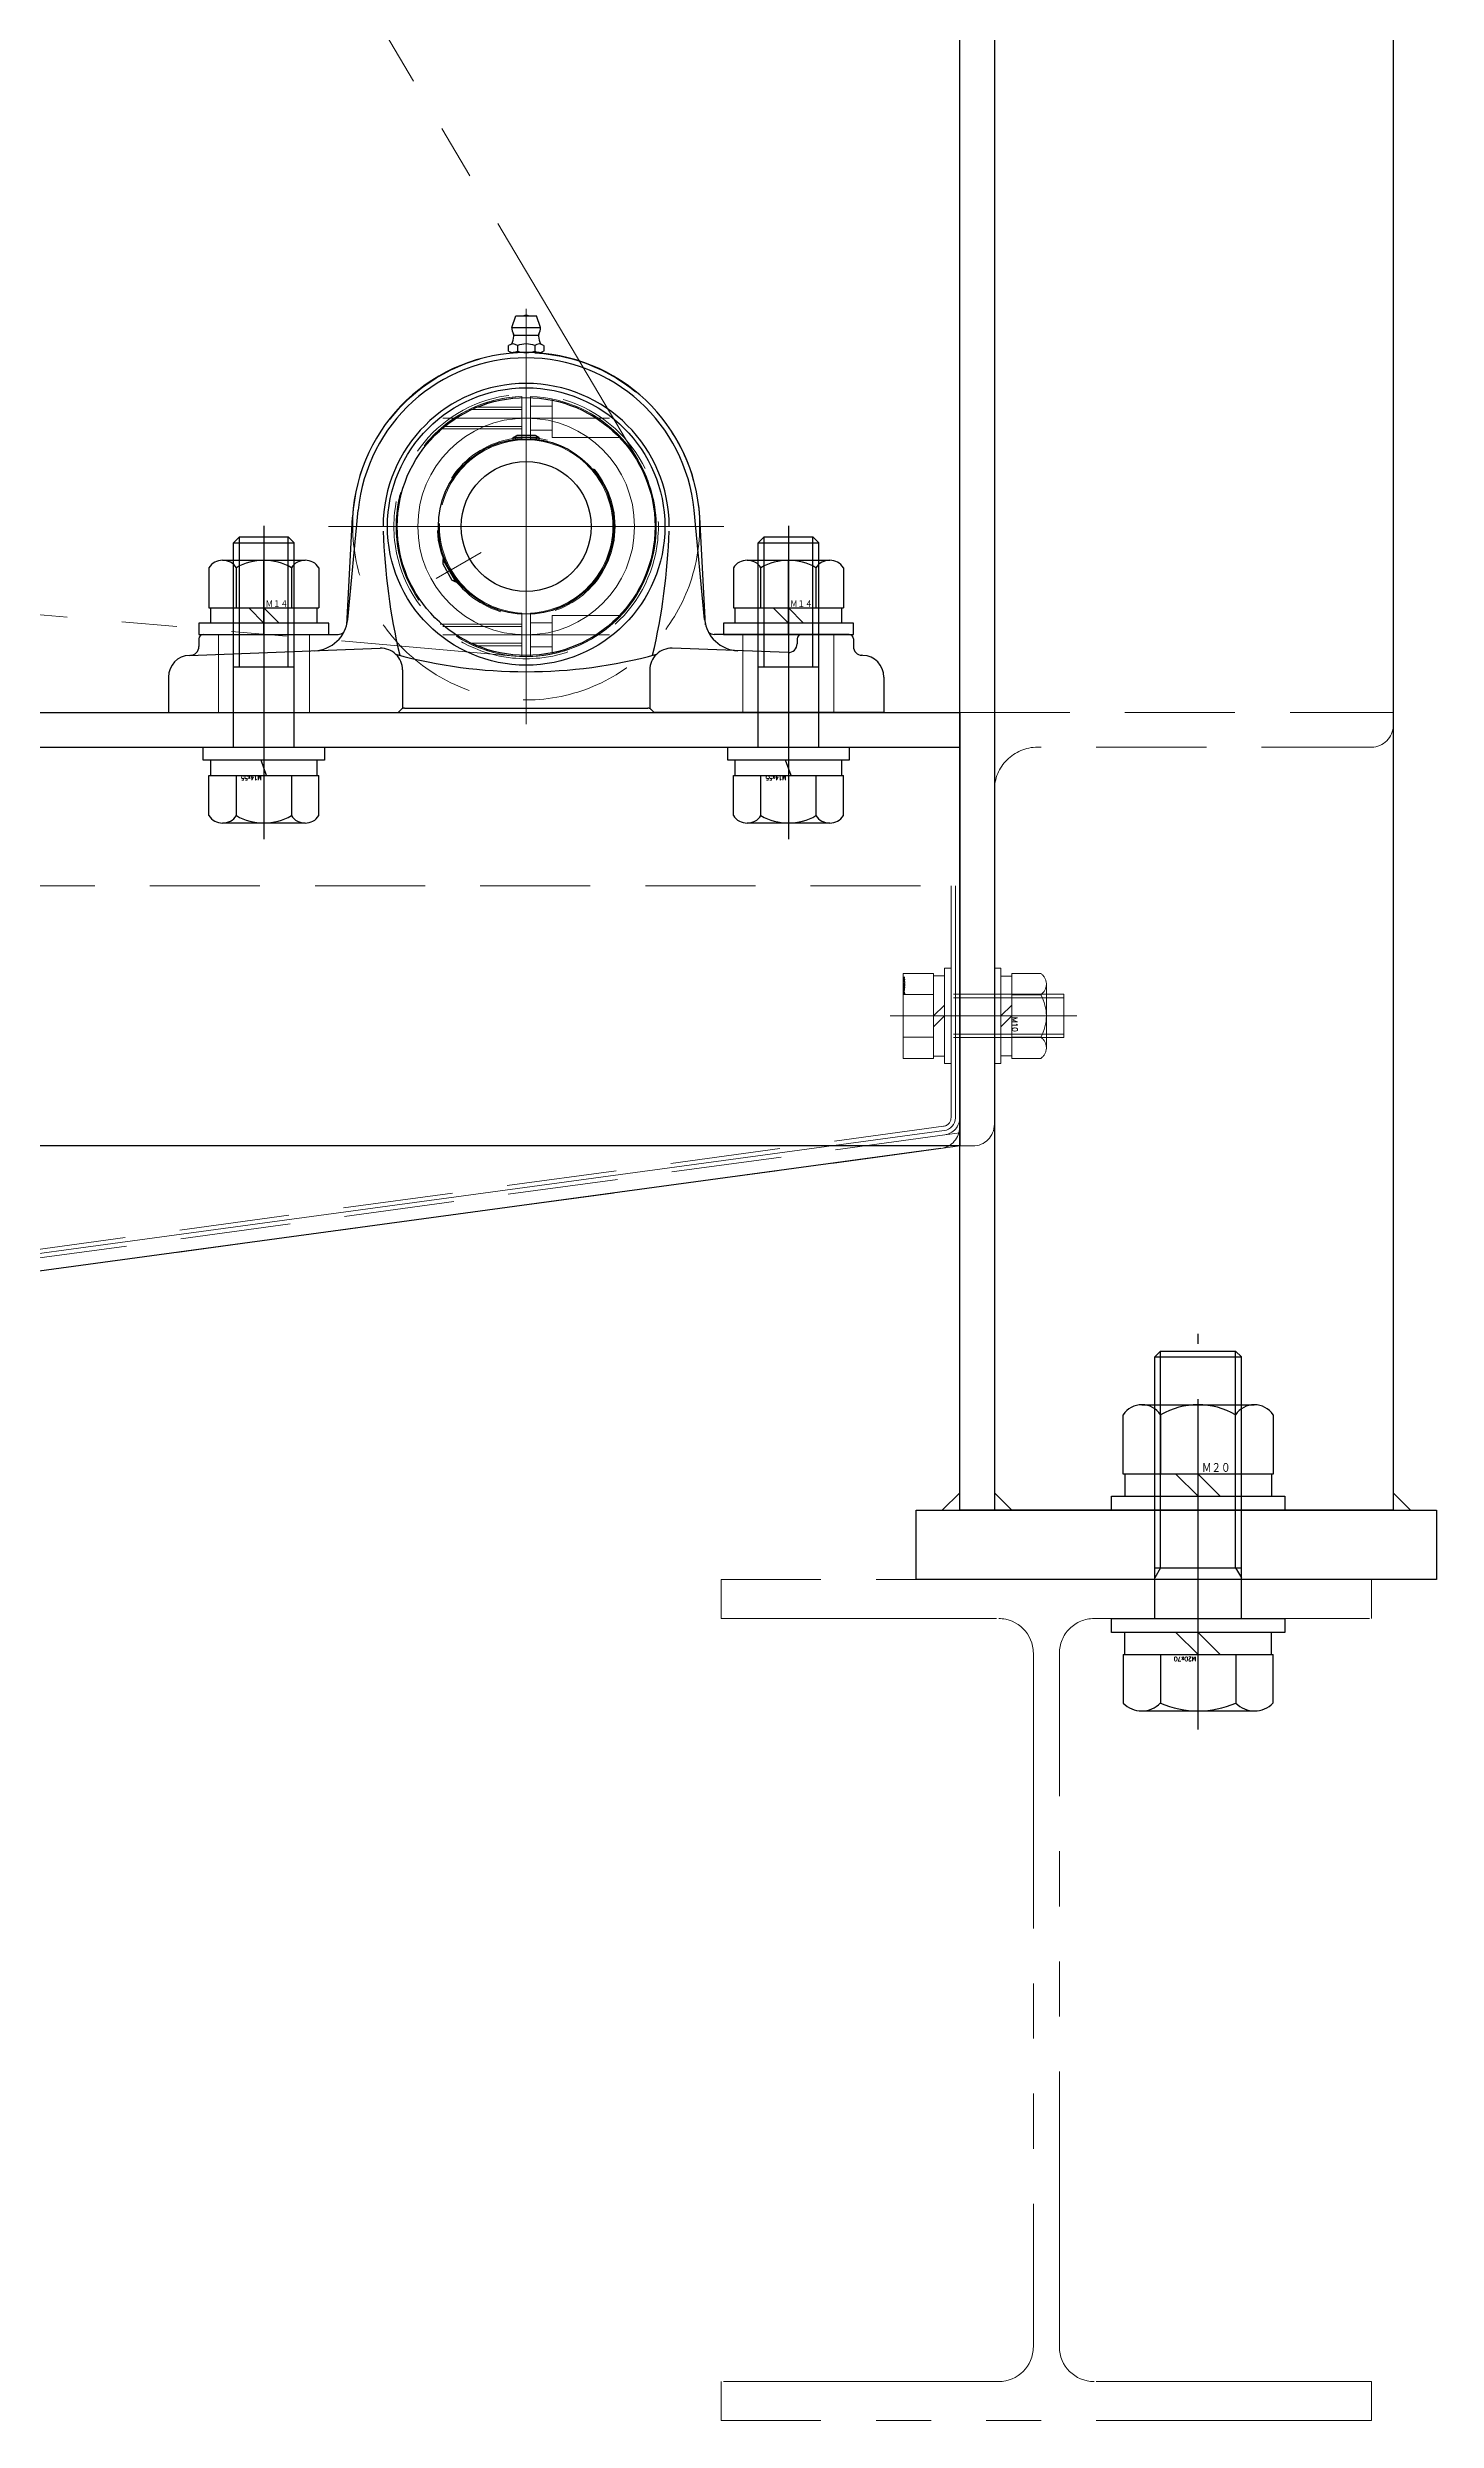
# Model space of a CAD drawing. Header units: millimetres. Extents: x -8731 to 85711, y -14522 to 31379.
# Drawn here: x 26818 to 27138, y 17150 to 17697 of the extents above; entities that cross this region are included whole.
import ezdxf

# ---------------------------------------------------------------- set-up
doc = ezdxf.new("R2010")
doc.units = ezdxf.units.MM
doc.header["$LTSCALE"] = 4
for name, pattern in [('CENTER2', [28.575, 19.05, -3.175, 3.175, -3.175]), ('HIDDEN', [9.525, 6.35, -3.175]), ('PHANTOM2', [31.75, 15.875, -3.175, 3.175, -3.175, 3.175, -3.175])]:
    doc.linetypes.add(name, pattern=pattern)
for name, color, linetype, lineweight in [('01_NORMAL', 7, 'Continuous', 25), ('04_HIDDEN', 2, 'HIDDEN', 13), ('05_CENTER', 4, 'CENTER2', 13), ('06_PHANTOM', 2, 'PHANTOM2', 13), ('08_DIM', 3, 'Continuous', 13)]:
    doc.layers.add(name, color=color, linetype=linetype, lineweight=lineweight)
doc.layers.add('10_DRAFT', color=8, linetype='Continuous', lineweight=0, plot=False)
doc.styles.add('KANJI0', font='txt.shx', dxfattribs={"width": 0.9, "height": 30, "bigfont": 'bigfont'})
doc.styles.add('KSS_TXT', font='txt.shx', dxfattribs={"bigfont": 'extfont2.shx'})
doc.styles.add('KSS_TXT_L', font='txt.shx', dxfattribs={"height": 9, "bigfont": 'extfont2.shx'})
doc.styles.get("Standard").update_dxf_attribs({"font": 'txt.shx', "bigfont": 'extfont2.shx'})

# ---------------------------------------------------------------- blocks, each defined once
blk = doc.blocks.new('A$C2A205131_1_1_1')
at = {"color": 0}
for p, q in [((0, 18), (0, -37.63)), ((1025, 18), (0, 18)), ((4.33, -42.59), (1024.33, -181.23))]:
    blk.add_line(p, q, dxfattribs=at)
blk.add_arc((5, -37.63), 5, 180, 262.2597, dxfattribs=at)
at = {"layer": '04_HIDDEN'}
for p, q in [((2, 18), (2, -35.48)), ((3.73, -37.46), (1026.54, -176.48)), ((3.46, -39.44), (1026.27, -178.47))]:
    blk.add_line(p, q, dxfattribs=at)
for radius in [4, 2]:
    blk.add_arc((4, -35.48), radius, 180, 262.2597, dxfattribs=at)
at = {"layer": '05_CENTER'}
blk.add_line((-4.66, -12), (6.66, -12), dxfattribs=at)
at = {"layer": '10_DRAFT'}
for p, q in [((0, -38.97), (0, -35.48)), ((0, -37.63), (0, -42)), ((3.46, -39.44), (0, -38.97)), ((0, -42), (4.33, -42.59))]:
    blk.add_line(p, q, dxfattribs=at)
blk.add_lwpolyline([(1029, -272), (1029, -180.45, 0.375177), (1026.4, -177.47), (3.6, -38.45, -0.375177), (1, -35.48), (1, 18)], format="xyb", dxfattribs=at)
blk = doc.blocks.new('A$C7E374867_2_1')
at = {"color": 0}
for p, q in [((-9.81, 11), (9.81, 11)), ((-9.81, 4), (-9.81, 11)), ((-4.91, 4), (-4.91, 11)), ((4.91, 4), (4.91, 11)), ((9.81, 4), (9.81, 11)), ((-11, 1.5), (11, 1.5)), ((-11, 1.5), (-11, 0)), ((-11, 0), (11, 0)), ((9.81, 4), (-9.81, 4)), ((-9.25, 4), (-9.25, 1.5)), ((0, 1.5), (-2.5, 4)), ((0, 4), (2.5, 1.5)), ((9.25, 1.5), (9.25, 4)), ((11, 0), (11, 1.5))]:
    blk.add_line(p, q, dxfattribs=at)
at = {"color": 0, "linetype": 'CENTER2'}
blk.add_line((0, -29), (0, 14), dxfattribs=at)
at = {"color": 0, "linetype": 'HIDDEN'}
for p, q in [((-5, -26), (-5, 0)), ((-4.19, -26), (-4.19, 0)), ((4.19, -26), (4.19, 0)), ((5, -26), (5, 0)), ((-5, -26), (5, -26))]:
    blk.add_line(p, q, dxfattribs=at)
at = {"layer": '10_DRAFT', "style": 'KSS_TXT_L'}
blk.add_text('BT-M10x30L,SW,PW', height=0.3, dxfattribs=at).set_placement((5.05, 10.66))
blk = doc.blocks.new('M10Nza_1_1_1')
at = {"color": 0}
for p, q in [((-7.35, 12), (7.35, 12)), ((-9.8, 4), (-9.8, 10.69)), ((-4.9, 4), (-4.9, 10.69)), ((4.9, 10.69), (4.9, 4)), ((9.8, 10.69), (9.8, 4)), ((-9.8, 4), (9.8, 4)), ((-9.2, 1.5), (-9.2, 4)), ((0, 1.5), (-2.5, 4)), ((0, 4), (2.5, 1.5)), ((9.2, 4), (9.2, 1.5))]:
    blk.add_line(p, q, dxfattribs=at)
at = {"color": 0, "linetype": 'CENTER2'}
blk.add_line((0, 12), (0, 0), dxfattribs=at)
at = {"color": 0}
blk.add_lwpolyline([(-11, 1.5), (11, 1.5), (11, 0), (-11, 0)], close=True, dxfattribs=at)
for centre, radius, start, end in [((-7.35, 9.06), 2.94, 33.626, 146.374), ((0, 2.2), 9.8, 60, 120), ((7.35, 9.06), 2.94, 33.626, 146.374)]:
    blk.add_arc(centre, radius, start, end, dxfattribs=at)
at = {"layer": '10_DRAFT', "style": 'KSS_TXT'}
blk.add_text('M10', height=1.25, dxfattribs=at).set_placement((0.26, 4.12))
blk = doc.blocks.new('A$C08C40B1A_1')
at = {"layer": '04_HIDDEN', "xscale": -1}
blk.add_blockref('A$C2A205131_1_1_1', (1000, 12), dxfattribs=at)
at = {"layer": '04_HIDDEN'}
for name, p, rotation in [('A$C7E374867_2_1', (998, 0), 89.99999999999999), ('M10Nza_1_1_1', (1008, 0), 270)]:
    blk.add_blockref(name, p, dxfattribs=dict(at, rotation=rotation))
blk = doc.blocks.new('KK07194150698_1_1_1')
for p, q in [((-75, 194), (75, 194)), ((-75, 185), (-75, 194)), ((75, 185), (75, 194)), ((-75, 185), (-11, 185)), ((11, 185), (75, 185)), ((-3, 177), (-3, 17)), ((3, 17), (3, 177)), ((-11, 9), (-75, 9)), ((-75, 9), (-75, 0)), ((75, 9), (11, 9)), ((75, 0), (75, 9)), ((-75, 0), (75, 0))]:
    blk.add_line(p, q)
for centre, start, end in [((-11, 177), 0, 90), ((11, 177), 90, 180), ((-11, 17), 270, 0), ((11, 17), 180, 270)]:
    blk.add_arc(centre, 8, start, end)
at = {"flags": 3}
blk.add_attdef('PARAM', (0, 0), '', height=1, dxfattribs=at)
blk = doc.blocks.new('M20Nza_1_1_1')
at = {"color": 0}
for p, q in [((-17.3, 8.3), (-17.3, 21.98)), ((-12.97, 24.3), (12.97, 24.3)), ((-8.65, 21.98), (-8.65, 8.3)), ((8.65, 8.3), (8.65, 21.98)), ((17.3, 21.98), (17.3, 8.3)), ((17.3, 8.3), (-17.3, 8.3)), ((-16.9, 8.3), (-16.9, 3.2)), ((-5.1, 8.3), (0, 3.2)), ((0, 8.3), (5.1, 3.2)), ((16.9, 8.3), (16.9, 3.2))]:
    blk.add_line(p, q, dxfattribs=at)
at = {"color": 0, "linetype": 'CENTER2'}
blk.add_line((0, 0), (0, 24.3), dxfattribs=at)
at = {"color": 0}
blk.add_lwpolyline([(-20, 3.2), (20, 3.2), (20, 0), (-20, 0)], close=True, dxfattribs=at)
for centre, radius, start, end in [((-12.97, 19.11), 5.19, 33.626, 146.374), ((0, 7), 17.3, 60, 120), ((12.97, 19.11), 5.19, 33.626, 146.374)]:
    blk.add_arc(centre, radius, start, end, dxfattribs=at)
at = {"layer": '10_DRAFT', "style": 'KANJI0', "width": 0.82}
blk.add_text('Ｍ２０', height=2.143, dxfattribs=at).set_placement((0.89, 8.62))
blk = doc.blocks.new('A$C233716BE_1_1_1')
at = {"color": 0, "linetype": 'CENTER2'}
blk.add_line((0, -25.57), (0, 65.7), dxfattribs=at)
at = {"color": 0}
for p, q in [((-8.65, 61.7), (-10, 60.35)), ((-10, 0), (-10, 60.35)), ((-10, 60.35), (10, 60.35)), ((-8.65, 11.7), (-8.65, 61.7)), ((-8.65, 61.7), (8.65, 61.7)), ((10, 60.35), (8.65, 61.7)), ((8.65, 11.7), (8.65, 61.7)), ((10, 0), (10, 60.35)), ((-8.65, 11.7), (-10, 9.36)), ((-10, 11.7), (10, 11.7)), ((8.65, 11.7), (10, 9.36)), ((-16.9, -8.3), (-16.9, -3.2)), ((0, -8.3), (-5.1, -3.2)), ((5.1, -8.3), (0, -3.2)), ((16.9, -8.3), (16.9, -3.2)), ((-17.3, -8.3), (-17.3, -19.5)), ((-17.3, -8.3), (17.3, -8.3)), ((-8.7, -8.3), (-8.7, -19.5)), ((8.7, -8.3), (8.7, -19.5)), ((17.3, -19.5), (17.3, -8.3)), ((-13, -21.3), (13, -21.3))]:
    blk.add_line(p, q, dxfattribs=at)
blk.add_lwpolyline([(20, -3.2), (-20, -3.2), (-20, 0), (20, 0)], close=True, dxfattribs=at)
for centre, radius, start, end in [((-13, -15.3), 6, 224.6, 315.4), ((0, 0.6), 21.9, 246.6, 293.4), ((13, -15.3), 6, 224.6, 315.4)]:
    blk.add_arc(centre, radius, start, end, dxfattribs=at)
at = {"layer": '10_DRAFT', "style": 'KSS_TXT'}
blk.add_text('M20x70', height=1, rotation=180, dxfattribs=at).set_placement((-0.41, -8.83))
blk = doc.blocks.new('A$C448B04A9_1_1_1')
at = {"color": 0}
for p, q in [((3, 100), (0, 100)), ((0, 0), (0, 100)), ((8, 18), (8, 95)), ((95, 8), (18, 8)), ((0, 0), (100, 0)), ((100, 3), (100, 0))]:
    blk.add_line(p, q, dxfattribs=at)
for centre, radius, start, end in [((3, 95), 5, 0, 90), ((18, 18), 10, 180, 270), ((95, 3), 5, 0, 90)]:
    blk.add_arc(centre, radius, start, end, dxfattribs=at)
blk = doc.blocks.new('A$C27AD2B2D_1_1_1')
at = {"color": 0}
for p, q in [((2558, 950), (2558, 16)), ((50, 192), (2550, 192))]:
    blk.add_line(p, q, dxfattribs=at)
for points in [[(2550, 950), (2650, 950), (2650, 16), (2550, 16)], [(50, 200), (2550, 200), (2550, 100), (50, 100)], [(2660, 0), (2540, 0), (2540, 16), (2660, 16)]]:
    blk.add_lwpolyline(points, close=True, dxfattribs=at)
at = {"layer": '05_CENTER'}
for p, q in [((2389.5, 210.96), (2389.5, 181.35)), ((2510.5, 210.96), (2510.5, 181.35)), ((2536.64, 130), (2571.04, 130)), ((2605, -16.06), (2605, 31.59))]:
    blk.add_line(p, q, dxfattribs=at)
at = {"layer": '08_DIM'}
for points in [[(2550, 16), (2546, 16), (2550, 20), (2550, 20)], [(2558, 16), (2562, 16), (2558, 20), (2558, 20)], [(2650, 16), (2654, 16), (2650, 20), (2650, 20)]]:
    blk.add_lwpolyline(points, close=True, dxfattribs=at)
at = {"layer": '04_HIDDEN', "xscale": -1, "rotation": 180}
blk.add_blockref('A$C448B04A9_1_1_1', (2550, 200), dxfattribs=at)
blk = doc.blocks.new('A$C630344D5_1_1_1')
at = {"color": 0}
blk.add_lwpolyline([(1160, 150.2), (280, 150.2, -0.037623), (275.52, 150.54), (28.38, 187.87, 1.096072), (6.32, -189.89), (309, -179.82, -0.030069), (312.61, -179.91), (1997.39, -326.79, 0.610481), (2025.81, -281.61), (1921.29, -105.09, -0.309422), (1923.51, -71.27), (2106.95, 162.34, 0.68117), (2034, 286.77), (1164.64, 150.56, -0.038872), (1160, 150.2)], format="xyb", dxfattribs=at)
at = {"layer": '10_DRAFT'}
for p, q in [((2000, -302.33), (2000, -291.47)), ((2005.43, -296.9), (1994.57, -296.9))]:
    blk.add_line(p, q, dxfattribs=at)
blk = doc.blocks.new('MUCAP206Ja_1_1_1')
at = {"color": 0}
for p, q in [((-3.3, 88.8), (-2.4, 91.5)), ((-3.3, 88.8), (3.3, 88.8)), ((-2.4, 91.5), (2.4, 91.5)), ((3.3, 88.8), (2.4, 91.5)), ((-4.04, 83.37), (-4.04, 84.63)), ((3.03, 83), (-3.03, 83)), ((-2.8, 87.05), (2.8, 87.05)), ((-2.02, 84.63), (-2.02, 83.37)), ((2.02, 84.63), (2.02, 83.37)), ((4.04, 84.63), (4.04, 83.37)), ((-3, 63.4), (-2.13, 63.9)), ((3, 63.4), (-3, 63.4)), ((-3, 62.93), (-3, 63.4)), ((-2.45, 63), (-2.45, 63.72)), ((2.13, 63.9), (-2.13, 63.9)), ((3, 63.4), (2.13, 63.9)), ((2.45, 63), (2.45, 63.72)), ((3, 62.93), (3, 63.4)), ((-41.38, 20.25), (-40.04, 45.06)), ((-41.16, 21.47), (-38.73, 46.65)), ((41.16, 21.47), (38.73, 46.65)), ((41.38, 20.25), (40.04, 45.06)), ((-18.84, 35.48), (-19.25, 35.25)), ((-19.25, 35.25), (-16.25, 30.05)), ((-19.25, 35.25), (-19.25, 34.25)), ((-18.63, 34.97), (-19.25, 34.61)), ((-19.25, 34.25), (-17.12, 30.55)), ((-16.25, 30.05), (-17.12, 30.55)), ((-16.18, 30.73), (-16.8, 30.37)), ((-15.84, 30.29), (-16.25, 30.05)), ((-75.5, 17), (-75.5, 15.19)), ((-74.5, 18), (-43.4, 18)), ((74.5, 18), (43.4, 18)), ((62.5, 17), (62.5, 15.82)), ((75.5, 17), (75.5, 15.19)), ((-77.69, 13.18), (-33.69, 14.81)), ((60.43, 13.82), (33.69, 14.81)), ((77.69, 13.18), (77.43, 13.19)), ((-82.5, 8.18), (-82.5, 0)), ((-28.5, 9.81), (-28.5, 1)), ((28.5, 9.81), (28.5, 1)), ((82.5, 8.18), (82.5, 0)), ((-82.5, 0), (-29.5, 0)), ((-29.5, 0), (-28.5, 1)), ((-28.09, 1), (28.09, 1)), ((29.5, 0), (28.5, 1)), ((82.5, 0), (29.5, 0))]:
    blk.add_line(p, q, dxfattribs=at)
for radius in [32, 29.75, 20.25, 15]:
    blk.add_circle((0, 42.9), radius, dxfattribs=at)
for centre, radius, start, end in [((0, 88.8), 3.3, 180, 208.0616), ((0, 90.01), 1.59, 69.555, 110.445), ((0, 88.8), 3.3, 331.9384, 0), ((0, 42.9), 40.1, 3.0846, 176.9154), ((-3.03, 83.44), 1.56, 49.7398, 130.2602), ((-3.03, 84.56), 1.56, 229.7398, 310.2602), ((-8.79, 87.42), 6, 336.1715, 353.8983), ((-3.62, 86.87), 0.8, 353.8983, 28.0616), ((0, 79.3), 5.7, 69.2291, 110.7709), ((0, 88.7), 5.7, 249.2291, 290.7709), ((3.03, 83.44), 1.56, 49.7398, 130.2602), ((3.03, 84.56), 1.56, 229.7398, 310.2602), ((3.62, 86.87), 0.8, 151.9384, 186.1017), ((8.79, 87.42), 6, 186.1017, 203.8285), ((0, 42.9), 38.91, 5.5232, 174.4768), ((0, 42.9), 33, 0, 180), ((112.94, 46.65), 146, 181.901, 193.2451), ((-112.94, 46.65), 146, 346.7549, 358.099), ((-74.5, 17), 1, 90, 180), ((-49.13, 22.24), 8, 272.1211, 354.4768), ((-43.4, 20), 2, 270, 312.599), ((49.13, 22.24), 8, 185.5232, 267.8789), ((43.4, 20), 2, 227.401, 270), ((63.5, 17), 1, 90, 180), ((74.5, 17), 1, 0, 90), ((-77.5, 8.18), 5, 92.1211, 180), ((-77.5, 15.19), 2, 272.1211, 0), ((-33.5, 9.81), 5, 0, 92.1211), ((0, 123.4), 114, 254.7154, 285.2846), ((33.5, 9.81), 5, 87.8789, 180), ((60.5, 15.82), 2, 267.8789, 0), ((77.5, 15.19), 2, 180, 267.8789), ((77.5, 8.18), 5, 0, 87.8789), ((-28.09, 0), 1, 90, 135), ((28.09, 0), 1, 45, 90)]:
    blk.add_arc(centre, radius, start, end, dxfattribs=at)
at = {"layer": '04_HIDDEN', "color": 0}
for p, q in [((-71, 18), (-71, 0)), ((-50, 18), (-50, 0)), ((50, 18), (50, 0)), ((71, 18), (71, 0))]:
    blk.add_line(p, q, dxfattribs=at)
at = {"layer": '05_CENTER', "color": 0}
for p, q in [((0, 93.11), (0, 0)), ((-45.17, 42.9), (45.17, 42.9)), ((-20.78, 30.9), (-10.39, 36.9)), ((-60.5, 23), (-60.5, -5)), ((60.5, 23), (60.5, -5))]:
    blk.add_line(p, q, dxfattribs=at)
at = {"layer": '10_DRAFT'}
blk.add_circle((0, 42.9), 25, dxfattribs=at)
blk = doc.blocks.new('M14Nza_1_1_1')
at = {"color": 0}
for p, q in [((-9.52, 17.1), (9.52, 17.1)), ((-12.7, 15.4), (-12.7, 6.1)), ((-6.35, 6.1), (-6.35, 15.4)), ((6.35, 15.4), (6.35, 6.1)), ((12.7, 15.4), (12.7, 6.1)), ((-12.7, 6.1), (12.7, 6.1)), ((-12.25, 2.6), (-12.25, 6.1)), ((-3.5, 6.1), (0, 2.6)), ((0, 6.1), (3.5, 2.6)), ((12.25, 6.1), (12.25, 2.6))]:
    blk.add_line(p, q, dxfattribs=at)
at = {"color": 0, "linetype": 'CENTER2'}
blk.add_line((0, 0), (0, 17.1), dxfattribs=at)
at = {"color": 0}
blk.add_lwpolyline([(-15, 0), (15, 0), (15, 2.6), (-15, 2.6)], close=True, dxfattribs=at)
for centre, radius, start, end in [((-9.52, 13.29), 3.81, 33.626, 146.374), ((0, 4.4), 12.7, 60, 120), ((9.52, 13.29), 3.81, 33.626, 146.374)]:
    blk.add_arc(centre, radius, start, end, dxfattribs=at)
at = {"layer": '10_DRAFT', "ltscale": 3, "style": 'KANJI0', "width": 0.82}
blk.add_text('Ｍ１４', height=1.5, dxfattribs=at).set_placement((0.39, 6.2))
blk = doc.blocks.new('A$C6FDC4AF3_1_1_1')
at = {"color": 0}
for radius in [40, 30.5, 20.5]:
    blk.add_circle((0, 0), radius, dxfattribs=at)
at = {"layer": '05_CENTER'}
for p, q in [((0, -45.6), (0, 45.6)), ((45.6, 0), (-45.6, 0))]:
    blk.add_line(p, q, dxfattribs=at)
blk = doc.blocks.new('A$C6A332CFA_1_1_1')
at = {"color": 0}
for radius in [30, 20]:
    blk.add_circle((0, 0), radius, dxfattribs=at)
at = {"layer": '01_NORMAL'}
blk.add_circle((0, 0), 15, dxfattribs=at)
at = {"layer": '10_DRAFT'}
for p, q in [((0, -34.46), (0, 34.46)), ((34.46, 0), (-34.46, 0))]:
    blk.add_line(p, q, dxfattribs=at)
blk = doc.blocks.new('SCSPJ40-12a_1_1')
at = {"color": 0}
for p, q in [((-1, 19.97), (-1, 29.98)), ((1, 19.97), (1, 29.98)), ((-1, -19.97), (-1, -29.98)), ((1, -19.97), (1, -29.98))]:
    blk.add_line(p, q, dxfattribs=at)
for radius, start, end in [(30, 91.9102, 268.0898), (30, 271.9102, 88.0898), (20, 92.866, 267.134), (20, 272.866, 87.134)]:
    blk.add_arc((0, 0), radius, start, end, dxfattribs=at)
at = {"layer": '04_HIDDEN', "color": 0}
for p, q in [((-11.99, 27.5), (-1, 27.5)), ((1, 27.75), (6, 27.75)), ((6, 20.5), (6, 29.39)), ((-19.84, 22.5), (-1, 22.5)), ((-19.2, 23.05), (-1, 23.05)), ((-13.18, 26.95), (-1, 26.95)), ((1, 22.25), (6, 22.25)), ((6, 20.5), (21.9, 20.5)), ((6, -20.5), (6, -29.39)), ((6, -20.5), (21.9, -20.5)), ((-19.84, -22.5), (-1, -22.5)), ((-19.2, -23.05), (-1, -23.05)), ((-13.18, -26.95), (-1, -26.95)), ((1, -22.25), (6, -22.25)), ((-11.99, -27.5), (-1, -27.5)), ((1, -27.75), (6, -27.75))]:
    blk.add_line(p, q, dxfattribs=at)
at = {"layer": '05_CENTER', "color": 0}
for p, q in [((0, 32.3), (0, -32.3)), ((-19.19, 25), (19.19, 25)), ((-32.3, 0), (32.3, 0)), ((-19.19, -25), (19.19, -25))]:
    blk.add_line(p, q, dxfattribs=at)
blk = doc.blocks.new('A$C235153E3_1_1')
for name in ['A$C6FDC4AF3_1_1_1', 'A$C6A332CFA_1_1_1']:
    blk.add_blockref(name, (0, 0))
at = {"color": 4}
blk.add_blockref('SCSPJ40-12a_1_1', (0, 0), dxfattribs=at)
blk = doc.blocks.new('A$C3DE3586F_1_1_1')
at = {"color": 0}
for p, q in [((-9.52, 17.5), (9.52, 17.5)), ((-12.7, 15.8), (-12.7, 6.5)), ((-6.35, 6.5), (-6.35, 15.8)), ((6.35, 15.8), (6.35, 6.5)), ((12.7, 15.8), (12.7, 6.5)), ((12.7, 6.5), (-12.7, 6.5)), ((-12.25, 3), (-12.25, 6.5)), ((-0.64, 6.5), (0.64, 3)), ((12.25, 6.5), (12.25, 3)), ((-14, 0), (-14, 3)), ((-14, 3), (14, 3)), ((14, 0), (-14, 0)), ((-7, 0), (-7, -47.1)), ((7, 0), (7, -47.1)), ((14, 3), (14, 0)), ((7, -18.5), (-7, -18.5)), ((-5.6, -18.5), (-5.6, -48.5)), ((5.6, -18.5), (5.6, -48.5)), ((-7, -47.1), (-5.6, -48.5)), ((7, -47.1), (-7, -47.1)), ((5.6, -48.5), (-5.6, -48.5)), ((7, -47.1), (5.6, -48.5))]:
    blk.add_line(p, q, dxfattribs=at)
at = {"color": 0, "linetype": 'CENTER2'}
blk.add_line((0, -51.09), (0, 21.25), dxfattribs=at)
at = {"color": 0}
for centre, radius, start, end in [((-9.52, 13.69), 3.81, 33.626, 146.374), ((0, 4.8), 12.7, 60, 120), ((9.52, 13.69), 3.81, 33.626, 146.374)]:
    blk.add_arc(centre, radius, start, end, dxfattribs=at)
at = {"layer": '10_DRAFT', "ltscale": 3, "style": 'KANJI0', "width": 0.82}
blk.add_text('M14x55', height=1, dxfattribs=at).set_placement((0.53, 6.6))
blk = doc.blocks.new('A$C7A434C01_1_1_1')
at = {"color": 4}
blk.add_blockref('MUCAP206Ja_1_1_1', (0, -72.9), dxfattribs=at)
at = {"rotation": 180}
for p in [(-60.5, -80.9), (60.5, -80.9)]:
    blk.add_blockref('A$C3DE3586F_1_1_1', p, dxfattribs=at)
for p in [(-60.5, -54.9), (60.5, -54.9)]:
    blk.add_blockref('M14Nza_1_1_1', p)
at = {"layer": '04_HIDDEN'}
blk.add_blockref('A$C235153E3_1_1', (0, -30), dxfattribs=at)

msp = doc.modelspace()

# ---------------------------------------------------------------- linework, layer by layer
msp.add_line((27023.92588, 17443.08195), (26002.25246, 17304.21372))

# ---------------------------------------------------------------- block references
for name, p in [('A$C27AD2B2D_1_1_1', (24478.25246, 17343.67003)), ('A$C7A434C01_1_1_1', (26928.25246, 17616.57003)), ('A$C08C40B1A_1', (26028.25246, 17473.67003)), ('A$C233716BE_1_1_1', (27083.25246, 17334.67003)), ('M20Nza_1_1_1', (27083.25246, 17359.67003))]:
    msp.add_blockref(name, p)
at = {"layer": '06_PHANTOM', "color": 6}
msp.add_blockref('A$C630344D5_1_1_1', (24928.25246, 17883.47003), dxfattribs=at)
at = {"layer": '06_PHANTOM', "rotation": 180}
msp.add_blockref('KK07194150698_1_1_1', (27048.25246, 17343.67003), dxfattribs=at)

doc.saveas('drawing.dxf')
